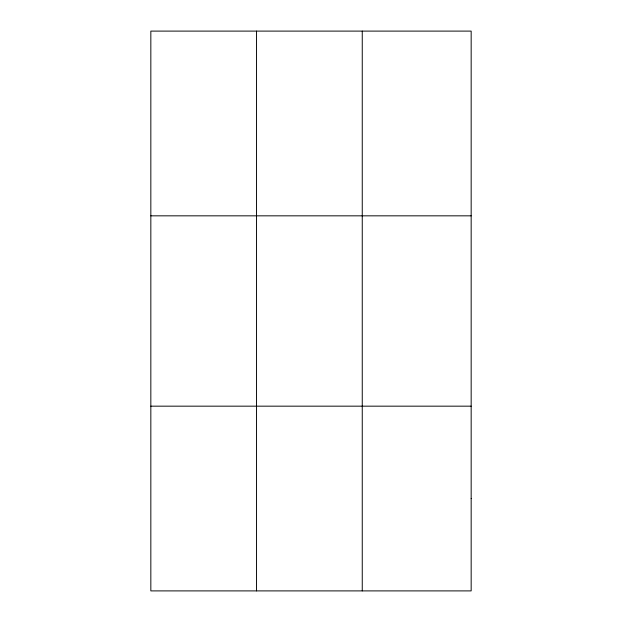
<?xml version="1.0" encoding="UTF-8"?>
<svg xmlns="http://www.w3.org/2000/svg" width="622" height="622" viewBox="0 0 622 622"><rect width="100%" height="100%" fill="white"/><g stroke="black" fill="none" stroke-linecap="round" stroke-linejoin="round"><path stroke-width="0.93" d="M256.544 590.9L256.544 31.1M362.253 590.9L362.253 31.1M150.835 215.834L471.165 215.834M150.835 406.166L471.165 406.166M471.165 498.533L471.165 590.9L150.835 590.9L150.835 31.1L471.165 31.1L471.165 498.533"/></g></svg>
